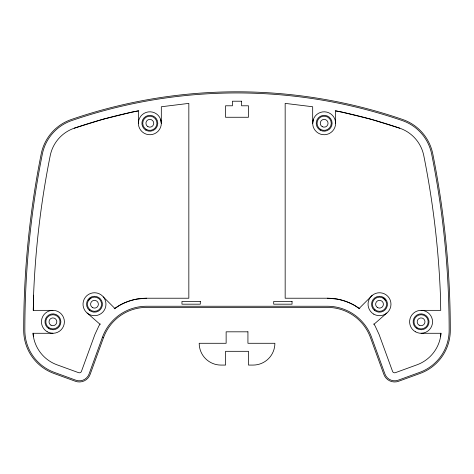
<?xml version="1.0" encoding="UTF-8"?>
<svg xmlns="http://www.w3.org/2000/svg" width="474" height="474" viewBox="0 0 474 474"><rect width="100%" height="100%" fill="white"/><g stroke="black" fill="none" stroke-linecap="round" stroke-linejoin="round"><path stroke-width="0.71" d="M33.275 310.458L33.571 295.183A888.495 888.495 0 0 1 50.208 155.679A36.699 36.699 0 0 1 74.252 128.193L103.03 119.252L132.293 112.06L138.378 110.946L138.378 123.27M33.571 295.183L33.269 310.346L52.922 310.346M440.571 336.706L440.867 333.281L421.078 333.281M313.379 119.347L312.686 123.27L312.686 106.757L285.164 103.385L285.164 298.223L327.35 298.223L336.913 299.035A55.831 55.831 0 0 1 359.831 308.811M88.33 300.67L90.931 298.063M100.245 323.938L98.971 325.756L94.924 334.443L81.344 371.652A2.293 2.293 0 0 1 78.571 372.659L57.022 364.814A36.699 36.699 0 0 1 32.984 333.175M372.137 295.438L359.055 308.527L354.872 305.6A55.043 55.043 0 0 0 327.35 298.223M373.986 324.269L386.885 313.006M160.621 119.347L161.314 123.27A11.465 11.465 0 0 0 144.114 113.339A11.465 11.465 0 0 0 144.114 133.2A11.465 11.465 0 0 0 161.314 123.27L161.314 106.757L188.836 103.385L188.836 298.223L146.65 298.223L137.087 299.035A55.831 55.831 0 0 0 114.169 308.811M421.078 310.346L440.731 310.346L440.429 295.183A888.495 888.495 0 0 0 423.792 155.679A36.699 36.699 0 0 0 399.748 128.193L370.97 119.252L341.707 112.06L335.622 110.946L335.622 123.27A11.465 11.465 0 0 1 318.421 133.2A11.465 11.465 0 0 1 318.421 113.339A11.465 11.465 0 0 1 335.622 123.27M52.922 333.281L33.133 333.281L33.429 336.706M383.069 298.063L385.67 300.67M87.115 313.006A11.465 11.465 0 0 0 105.785 306.216A11.465 11.465 0 0 0 90.564 293.447A11.465 11.465 0 0 0 87.115 313.006L100.014 324.269M103.273 296.848L114.945 308.527L119.128 305.6A55.043 55.043 0 0 1 146.65 298.223M373.755 323.938L375.023 325.745L379.076 334.443L392.656 371.652A2.293 2.293 0 0 0 395.429 372.659L416.978 364.814A36.699 36.699 0 0 0 441.016 333.175M74.252 128.193A500.206 500.206 0 0 1 138.769 110.72M335.231 110.72A500.206 500.206 0 0 1 399.748 128.193M102.467 337.186L89.053 374.033A10.321 10.321 0 0 1 75.828 380.201L54.273 372.357A44.722 44.722 0 0 1 24.849 330.331A896.518 896.518 0 0 1 42.34 154.103A44.722 44.722 0 0 1 71.639 120.603A508.235 508.235 0 0 1 402.361 120.603A44.722 44.722 0 0 1 431.66 154.103A896.518 896.518 0 0 1 449.151 330.331A44.722 44.722 0 0 1 419.727 372.357L398.172 380.201A10.321 10.321 0 0 1 384.947 374.033L371.533 337.186A47.015 47.015 0 0 0 327.35 306.251L146.65 306.251A47.015 47.015 0 0 0 102.467 337.186M103.545 337.577L90.131 374.424A11.465 11.465 0 0 1 75.437 381.28L53.882 373.435A45.871 45.871 0 0 1 23.7 330.331A897.661 897.661 0 0 1 41.214 153.878A45.871 45.871 0 0 1 71.266 119.519A509.378 509.378 0 0 1 402.734 119.519A45.871 45.871 0 0 1 432.786 153.878A897.661 897.661 0 0 1 450.3 330.331A45.871 45.871 0 0 1 420.118 373.435L398.563 381.28A11.465 11.465 0 0 1 383.869 374.424L370.455 337.577A45.871 45.871 0 0 0 327.35 307.395L146.65 307.395A45.871 45.871 0 0 0 103.545 337.577M241.586 101.205L232.414 101.205L232.414 105.791L225.535 105.791L225.535 117.262L248.465 117.262L248.465 105.791L241.586 105.791L241.586 101.205M200.301 301.434L181.957 301.434L181.957 304.184L200.301 304.184L200.301 301.434M292.043 301.434L273.699 301.434L273.699 304.184L292.043 304.184L292.043 301.434M247.932 331.818L226.139 331.818L226.139 343.283L199.193 343.283A21.786 21.786 0 0 0 220.979 365.075L225.565 365.075L225.565 351.311L248.5 351.311L248.5 365.075L253.092 365.075A21.786 21.786 0 0 0 274.879 343.283L247.932 343.283L247.932 331.818M373.779 314.155A11.465 11.465 0 0 0 390.979 304.225A11.465 11.465 0 0 0 373.779 294.289A11.465 11.465 0 0 0 373.779 314.155M374.407 310.31A7.945 7.945 0 0 0 387.335 305.6A7.945 7.945 0 0 0 376.794 296.76A7.945 7.945 0 0 0 374.407 310.31M416.51 327.261A7.11 7.11 0 0 0 428.081 323.049A7.11 7.11 0 0 0 418.649 315.133A7.11 7.11 0 0 0 416.51 327.261M415.348 331.741A11.465 11.465 0 0 0 432.549 321.81A11.465 11.465 0 0 0 415.348 311.88A11.465 11.465 0 0 0 415.348 331.741M417.108 328.695A7.945 7.945 0 0 0 429.023 321.81A7.945 7.945 0 0 0 417.108 314.932A7.945 7.945 0 0 0 417.108 328.695M419.129 325.188A3.899 3.899 0 0 0 424.977 321.81A3.899 3.899 0 0 0 419.129 318.433A3.899 3.899 0 0 0 419.129 325.188M322.207 126.647A3.899 3.899 0 0 0 328.055 123.27A3.899 3.899 0 0 0 322.207 119.892A3.899 3.899 0 0 0 322.207 126.647M47.187 331.741A11.465 11.465 0 0 0 64.387 321.81A11.465 11.465 0 0 0 47.187 311.88A11.465 11.465 0 0 0 47.187 331.741M377.565 307.596A3.899 3.899 0 0 0 383.413 304.225A3.899 3.899 0 0 0 377.565 300.848A3.899 3.899 0 0 0 377.565 307.596M374.94 309.67A7.11 7.11 0 0 0 386.511 305.457A7.11 7.11 0 0 0 377.079 297.542A7.11 7.11 0 0 0 374.94 309.67M92.537 307.596A3.899 3.899 0 0 0 98.385 304.225A3.899 3.899 0 0 0 92.537 300.848A3.899 3.899 0 0 0 92.537 307.596M145.874 130.149A7.945 7.945 0 0 0 157.789 123.27A7.945 7.945 0 0 0 145.874 116.391A7.945 7.945 0 0 0 145.874 130.149M146.288 129.426A7.11 7.11 0 0 0 156.953 123.27A7.11 7.11 0 0 0 146.288 117.114A7.11 7.11 0 0 0 146.288 129.426M147.894 126.647A3.899 3.899 0 0 0 153.742 123.27A3.899 3.899 0 0 0 147.894 119.892A3.899 3.899 0 0 0 147.894 126.647M48.946 328.695A7.945 7.945 0 0 0 60.868 321.81A7.945 7.945 0 0 0 48.946 314.932A7.945 7.945 0 0 0 48.946 328.695M48.348 327.261A7.11 7.11 0 0 0 59.92 323.049A7.11 7.11 0 0 0 50.487 315.133A7.11 7.11 0 0 0 48.348 327.261M89.918 309.67A7.11 7.11 0 0 0 101.489 305.457A7.11 7.11 0 0 0 92.057 297.542A7.11 7.11 0 0 0 89.918 309.67M89.385 310.31A7.945 7.945 0 0 0 102.313 305.6A7.945 7.945 0 0 0 91.772 296.76A7.945 7.945 0 0 0 89.385 310.31M50.973 325.188A3.899 3.899 0 0 0 56.821 321.81A3.899 3.899 0 0 0 50.973 318.433A3.899 3.899 0 0 0 50.973 325.188M320.181 130.149A7.945 7.945 0 0 0 332.102 123.27A7.945 7.945 0 0 0 320.181 116.391A7.945 7.945 0 0 0 320.181 130.149M320.602 129.426A7.11 7.11 0 0 0 331.267 123.27A7.11 7.11 0 0 0 320.602 117.114A7.11 7.11 0 0 0 320.602 129.426"/></g></svg>
